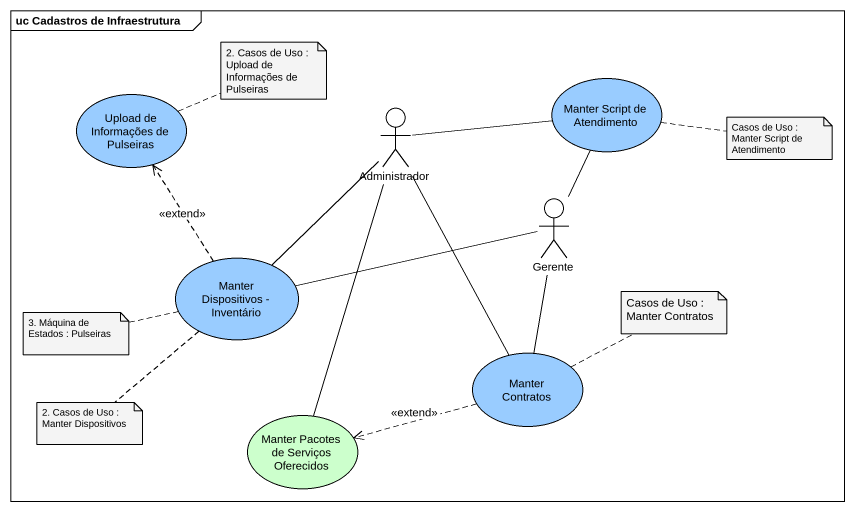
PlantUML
@startuml
mainframe uc Cadastros de Infraestrutura
usecase "Manter Script de Atendimento" as Manter_Script_de_Atendimento #99CCFF
usecase "Upload de Informações de Pulseiras" as Upload_de_Informações_de #99CCFF
actor Administrador
actor Gerente
usecase "Manter Dispositivos - Inventário" as Manter_Dispositivos #99CCFF
usecase "Manter Contratos" as Manter_Contratos #99CCFF
usecase "Manter Pacotes de Serviços Oferecidos" as Manter_Pacotes_de_Serviços #CCFFCC
Administrador -right- Manter_Script_de_Atendimento
Administrador -- Manter_Dispositivos
Administrador -- Manter_Contratos
Administrador -- Manter_Pacotes_de_Serviços
Gerente -up- Manter_Script_de_Atendimento
Gerente -left- Manter_Dispositivos
Gerente -- Manter_Contratos
Manter_Dispositivos .up.> Upload_de_Informações_de : <<extend>>
Manter_Contratos .left.> Manter_Pacotes_de_Serviços : <<extend>>
note right of Upload_de_Informações_de : 2. Casos de Uso : Upload de Informações de Pulseiras
note right of Manter_Script_de_Atendimento : Casos de Uso : Manter Script de Atendimento
note left of Manter_Dispositivos : 3. Máquina de Estados : Pulseiras
note right of Manter_Contratos : Casos de Uso : Manter Contratos
note bottom of Manter_Dispositivos : 2. Casos de Uso : Manter Dispositivos
@enduml
